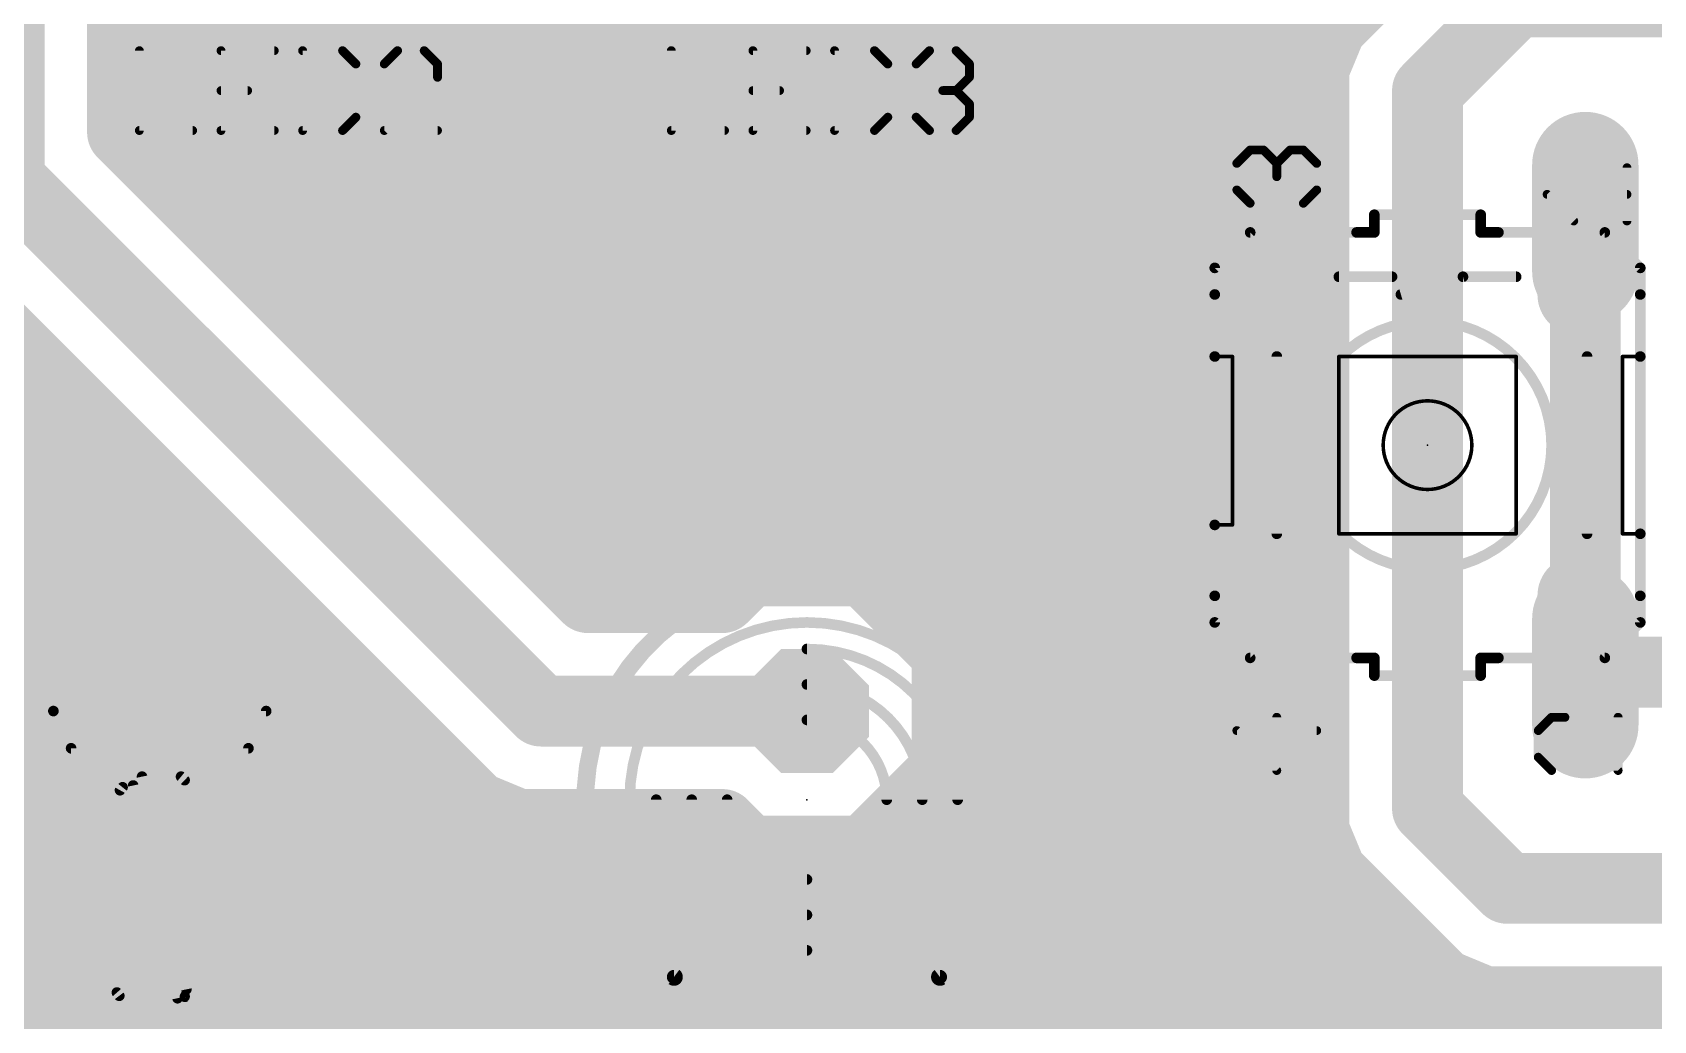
# Model space of a CAD drawing. Extents: x -9 to 115, y -5 to 71.
# Drawn here: x 15.57 to 38.8, y 10.8 to 24.96 of the extents above; entities that cross this region are included whole.
import ezdxf

# ---------------------------------------------------------------- set-up
doc = ezdxf.new("R2010")
doc.units = 0
for name, color, linetype in [('16', 132, 'CONTINUOUS'), ('17', 110, 'CONTINUOUS'), ('21', 253, 'CONTINUOUS'), ('23', 53, 'CONTINUOUS'), ('25', 253, 'CONTINUOUS'), ('51', 253, 'CONTINUOUS')]:
    doc.layers.add(name, color=color, linetype=linetype)

# ---------------------------------------------------------------- blocks, each defined once
blk = doc.blocks.new('OCTAGONP')
at = {"const_width": 0.5}
blk.add_lwpolyline([(-0.25, -0.1036), (-0.25, 0.1036), (-0.1036, 0.25), (0.1036, 0.25), (0.25, 0.1036), (0.25, -0.1036), (0.1036, -0.25), (-0.1036, -0.25), (-0.25, -0.1036), (-0.25, 0.1036)], dxfattribs=at)
blk = doc.blocks.new('LONGP100')
at = {"const_width": 1}
blk.add_lwpolyline([(-0.5, 0), (0.5, 0)], dxfattribs=at)
at = {"const_width": 0.5}
for points in [[(-0.5, 0.25, 1), (-0.5, -0.25)], [(0.5, -0.25, 1), (0.5, 0.25)]]:
    blk.add_lwpolyline(points, format="xyb", dxfattribs=at)

msp = doc.modelspace()

# ---------------------------------------------------------------- linework, layer by layer
at = {"layer": '16', "const_width": 1.016}
for points in [[(15.24, 22.86), (15.24, 35.56)], [(16.8656, 23.5333), (16.8656, 34.2401)], [(30.48, 26.67), (33.2994, 23.8506)], [(34.6392, 25.5081), (34.1819, 25.0508)], [(16.8656, 25.4), (34.5311, 25.4)], [(36.83, 25.4), (35.56, 24.13)], [(42.0037, 25.4), (36.83, 25.4)], [(34.1819, 25.0508), (33.9344, 24.4534)], [(16.8656, 24.384), (33.9344, 24.384)], [(33.9344, 24.4534), (33.9344, 13.5196)], [(35.56, 24.13), (35.56, 13.843)], [(33.2994, 23.8506), (33.2994, 22.3012)], [(23.5333, 16.8656), (16.8656, 23.5333)], [(17.0309, 23.368), (33.9344, 23.368)], [(22.86, 15.24), (15.24, 22.86)], [(18.0469, 22.352), (33.9344, 22.352)], [(33.2994, 22.3012), (33.2994, 15.7988)], [(37.8206, 15.7988), (37.8206, 22.3012)], [(13.8619, 21.9392), (21.9392, 13.8619)], [(19.0629, 21.336), (33.9344, 21.336)], [(5.334, 20.32), (15.4811, 20.32)], [(20.0789, 20.32), (33.9344, 20.32)], [(5.334, 19.304), (16.4971, 19.304)], [(21.0949, 19.304), (33.9344, 19.304)], [(5.334, 18.288), (17.513, 18.288)], [(22.1109, 18.288), (33.9344, 18.288)], [(5.334, 17.272), (18.5291, 17.272)], [(23.1269, 17.272), (33.9344, 17.272)], [(25.8388, 17.2466), (25.4578, 16.8656)], [(27.5012, 17.2466), (25.8388, 17.2466)], [(28.6766, 16.0712), (27.5012, 17.2466)], [(25.4578, 16.8656), (23.5333, 16.8656)], [(5.334, 16.256), (19.545, 16.256)], [(28.4918, 16.256), (33.9344, 16.256)], [(28.6766, 14.4088), (28.6766, 16.0712)], [(30.2006, 12.7), (33.2994, 15.7988)], [(37.8206, 15.7988), (42.6212, 15.7988)], [(5.334, 15.24), (20.5611, 15.24)], [(26.67, 15.24), (22.86, 15.24)], [(28.6766, 15.24), (33.9344, 15.24)], [(27.5012, 13.2334), (28.6766, 14.4088)], [(5.334, 14.224), (21.577, 14.224)], [(28.4918, 14.224), (33.9344, 14.224)], [(21.9392, 13.8619), (22.5366, 13.6144)], [(35.56, 13.843), (36.703, 12.7)], [(22.5366, 13.6144), (25.4578, 13.6144)], [(25.4578, 13.6144), (25.8388, 13.2334)], [(33.9344, 13.5196), (34.1819, 12.9222)], [(5.334, 13.208), (34.0635, 13.208)], [(25.8388, 13.2334), (27.5012, 13.2334)], [(34.1819, 12.9222), (35.3249, 11.7792)], [(12.7, 12.6746), (26.6446, 12.6746)], [(26.6446, 12.6746), (26.67, 12.7)], [(26.67, 12.7), (30.2006, 12.7)], [(36.703, 12.7), (41.275, 12.7)], [(5.334, 12.192), (34.9121, 12.192)], [(35.3249, 11.7792), (35.7822, 11.3219)], [(5.334, 11.176), (36.1344, 11.176)], [(35.7822, 11.3219), (36.3796, 11.0744)], [(36.3796, 11.0744), (39.6437, 11.0744)]]:
    msp.add_lwpolyline(points, dxfattribs=at)
at = {"layer": '16', "const_width": 0.508}
for points in [[(16.8656, 25.654, 1), (16.8656, 25.146)], [(34.5311, 25.146, 1), (34.5311, 25.654)], [(36.83, 25.654, 1), (36.83, 25.146)], [(34.4165, 24.9536, 1), (33.9472, 25.148)], [(34.0023, 25.2304, 1), (34.3615, 24.8712)], [(16.8656, 24.638, 1), (16.8656, 24.13)], [(34.1884, 24.4534, 1), (33.6804, 24.4534)], [(33.9344, 24.13, 1), (33.9344, 24.638)], [(33.6997, 24.5506, 1), (34.1691, 24.3561)], [(35.814, 24.13, 1), (35.306, 24.13)], [(35.3804, 24.3096, 1), (35.7396, 23.9504)], [(33.5534, 23.8506, 1), (33.0454, 23.8506)], [(33.1198, 23.671, 1), (33.479, 24.0302)], [(17.0452, 23.713, 1), (16.686, 23.3537)], [(16.6116, 23.5333, 1), (17.1196, 23.5333)], [(17.0309, 23.622, 1), (17.0309, 23.114)], [(33.9344, 23.114, 1), (33.9344, 23.622)], [(15.4196, 23.0396, 1), (15.0604, 22.6804)], [(14.986, 22.86, 1), (15.494, 22.86)], [(18.0469, 22.606, 1), (18.0469, 22.098)], [(33.5534, 22.3012, 1), (33.0454, 22.3012)], [(33.9344, 22.098, 1), (33.9344, 22.606)], [(38.0746, 22.3012, 1), (37.5666, 22.3012)], [(33.0454, 22.3012, 1), (33.5534, 22.3012)], [(19.0629, 21.59, 1), (19.0629, 21.082)], [(33.9344, 21.082, 1), (33.9344, 21.59)], [(15.4811, 20.066, 1), (15.4811, 20.574)], [(20.0789, 20.574, 1), (20.0789, 20.066)], [(33.9344, 20.066, 1), (33.9344, 20.574)], [(16.4971, 19.05, 1), (16.4971, 19.558)], [(21.0949, 19.558, 1), (21.0949, 19.05)], [(33.9344, 19.05, 1), (33.9344, 19.558)], [(17.513, 18.034, 1), (17.513, 18.542)], [(22.1109, 18.542, 1), (22.1109, 18.034)], [(33.9344, 18.034, 1), (33.9344, 18.542)], [(18.5291, 17.018, 1), (18.5291, 17.526)], [(23.1269, 17.526, 1), (23.1269, 17.018)], [(25.8388, 17.5006, 1), (25.8388, 16.9926)], [(26.0184, 17.067, 1), (25.6592, 17.4262)], [(27.6808, 17.4262, 1), (27.3216, 17.067)], [(27.5012, 16.9926, 1), (27.5012, 17.5006)], [(33.9344, 17.018, 1), (33.9344, 17.526)], [(23.5333, 17.1196, 1), (23.5333, 16.6116)], [(23.3537, 16.686, 1), (23.713, 17.0452)], [(25.2782, 17.0452, 1), (25.6374, 16.686)], [(25.4578, 16.6116, 1), (25.4578, 17.1196)], [(19.545, 16.002, 1), (19.545, 16.51)], [(28.4918, 16.51, 1), (28.4918, 16.002)], [(33.9344, 16.002, 1), (33.9344, 16.51)], [(28.9306, 16.0712, 1), (28.4226, 16.0712)], [(28.497, 15.8916, 1), (28.8562, 16.2508)], [(33.479, 15.6192, 1), (33.1198, 15.9784)], [(37.8206, 16.0528, 1), (37.8206, 15.5448)], [(33.0454, 15.7988, 1), (33.5534, 15.7988)], [(37.5666, 15.7988, 1), (38.0746, 15.7988)], [(20.5611, 14.986, 1), (20.5611, 15.494)], [(22.86, 15.494, 1), (22.86, 14.986)], [(22.6804, 15.0604, 1), (23.0396, 15.4196)], [(26.67, 14.986, 1), (26.67, 15.494)], [(28.6766, 15.494, 1), (28.6766, 14.986)], [(33.9344, 14.986, 1), (33.9344, 15.494)], [(28.8562, 14.2292, 1), (28.497, 14.5884)], [(21.577, 13.97, 1), (21.577, 14.478)], [(28.4918, 14.478, 1), (28.4918, 13.97)], [(28.4226, 14.4088, 1), (28.9306, 14.4088)], [(33.9344, 13.97, 1), (33.9344, 14.478)], [(22.0364, 14.0965, 1), (21.842, 13.6272)], [(21.7596, 13.6823, 1), (22.1188, 14.0415)], [(35.7396, 14.0226, 1), (35.3804, 13.6634)], [(22.5366, 13.8684, 1), (22.5366, 13.3604)], [(22.4394, 13.3797, 1), (22.6338, 13.8491)], [(25.6374, 13.794, 1), (25.2782, 13.4348)], [(25.4578, 13.3604, 1), (25.4578, 13.8684)], [(34.1691, 13.6168, 1), (33.6997, 13.4224)], [(35.306, 13.843, 1), (35.814, 13.843)], [(25.8388, 13.4874, 1), (25.8388, 12.9794)], [(27.5012, 12.9794, 1), (27.5012, 13.4874)], [(33.6804, 13.5196, 1), (34.1884, 13.5196)], [(34.0635, 12.954, 1), (34.0635, 13.462)], [(25.6592, 13.0538, 1), (26.0184, 13.413)], [(27.3216, 13.413, 1), (27.6808, 13.0538)], [(34.3615, 13.1018, 1), (34.0023, 12.7426)], [(33.9472, 12.825, 1), (34.4165, 13.0194)], [(26.465, 12.8542, 1), (26.8242, 12.495)], [(26.67, 12.954, 1), (26.67, 12.446)], [(26.8496, 12.5204, 1), (26.4904, 12.8796)], [(26.6446, 12.4206, 1), (26.6446, 12.9286)], [(30.021, 12.8796, 1), (30.3802, 12.5204)], [(30.2006, 12.446, 1), (30.2006, 12.954)], [(36.703, 12.954, 1), (36.703, 12.446)], [(36.5234, 12.5204, 1), (36.8826, 12.8796)], [(34.9121, 11.938, 1), (34.9121, 12.446)], [(35.5045, 11.9588, 1), (35.1453, 11.5996)], [(35.1453, 11.5996, 1), (35.5045, 11.9588)], [(35.8794, 11.5565, 1), (35.685, 11.0872)], [(35.6026, 11.1423, 1), (35.9618, 11.5015)], [(36.1344, 10.922, 1), (36.1344, 11.43)], [(36.3796, 11.3284, 1), (36.3796, 10.8204)], [(36.2824, 10.8397, 1), (36.4768, 11.3091)]]:
    msp.add_lwpolyline(points, format="xyb", dxfattribs=at)
at = {"layer": '21'}
for points, const_width in [([(36.322, 22.352), (34.798, 22.352)], 0.1524), ([(34.798, 22.098), (34.798, 22.352)], 0.1524), ([(36.322, 22.352), (36.322, 22.098)], 0.1524), ([(34.798, 22.098), (34.544, 22.098)], 0.1524), ([(36.322, 22.098), (36.576, 22.098)], 0.1524), ([(32.512, 21.209), (32.512, 20.32)], 0.1524), ([(38.608, 20.32), (38.608, 21.209)], 0.1524), ([(32.512, 20.32), (32.512, 17.907)], 0.1524), ([(32.766, 20.32), (32.512, 20.32)], 0.0508), ([(32.766, 17.907), (32.766, 20.32)], 0.0508), ([(38.608, 20.32), (38.354, 20.32)], 0.0508), ([(38.354, 17.78), (38.354, 20.32)], 0.0508), ([(38.608, 17.78), (38.608, 20.32)], 0.1524), ([(32.512, 17.907), (32.512, 16.891)], 0.1524), ([(32.766, 17.907), (32.512, 17.907)], 0.0508), ([(38.354, 17.78), (38.608, 17.78)], 0.0508), ([(38.608, 16.891), (38.608, 17.78)], 0.1524), ([(34.798, 16.002), (34.544, 16.002)], 0.1524), ([(34.798, 15.748), (34.798, 16.002)], 0.1524), ([(36.322, 16.002), (36.322, 15.748)], 0.1524), ([(36.322, 16.002), (36.576, 16.002)], 0.1524), ([(34.798, 15.748), (36.322, 15.748)], 0.1524), ([(13.335, 15.24), (15.875, 15.24)], 0.1524), ([(15.875, 15.24), (15.875, 5.08)], 0.1524), ([(15.875, 15.24), (18.923, 15.24)], 0.1524), ([(18.923, 5.08), (18.923, 15.24)], 0.1524), ([(16.129, 10.6426), (16.129, 14.7066)], 0.1524), ([(16.129, 14.7066), (18.669, 14.7066)], 0.1524), ([(18.669, 10.6426), (18.669, 14.7066)], 0.1524), ([(17.018, 14.1732), (17.653, 11.1252)], 0.1524), ([(17.145, 14.3002), (17.78, 11.2522)], 0.1524), ([(24.765, 11.43), (28.575, 11.43)], 0.2032)]:
    msp.add_lwpolyline(points, dxfattribs=dict(at, const_width=const_width))
for points, const_width in [([(34.798, 22.3901, 1), (34.798, 22.3139)], 0.0762), ([(34.8361, 22.352, 1), (34.7599, 22.352)], 0.0762), ([(36.3601, 22.352, 1), (36.2839, 22.352)], 0.0762), ([(36.322, 22.3139, 1), (36.322, 22.3901)], 0.0762), ([(34.544, 22.1361, 1), (34.544, 22.0599)], 0.0762), ([(34.7599, 22.098, 1), (34.8361, 22.098)], 0.0762), ([(34.798, 22.0599, 1), (34.798, 22.1361)], 0.0762), ([(36.322, 22.1361, 1), (36.322, 22.0599)], 0.0762), ([(36.2839, 22.098, 1), (36.3601, 22.098)], 0.0762), ([(36.576, 22.0599, 1), (36.576, 22.1361)], 0.0762), ([(32.5501, 21.209, 1), (32.4739, 21.209)], 0.0762), ([(38.6461, 21.209, 1), (38.5699, 21.209)], 0.0762), ([(35.56, 17.272, 1), (35.56, 20.828, 1), (35.56, 17.272)], 0.1524), ([(32.5501, 20.32, 1), (32.4739, 20.32)], 0.0762), ([(32.4739, 20.32, 1), (32.5501, 20.32)], 0.0762), ([(32.512, 20.3327, 1), (32.512, 20.3073)], 0.0254), ([(32.7787, 20.32, 1), (32.7533, 20.32)], 0.0254), ([(32.766, 20.3073, 1), (32.766, 20.3327)], 0.0254), ([(38.354, 20.3327, 1), (38.354, 20.3073)], 0.0254), ([(38.3667, 20.32, 1), (38.3413, 20.32)], 0.0254), ([(38.6461, 20.32, 1), (38.5699, 20.32)], 0.0762), ([(38.5699, 20.32, 1), (38.6461, 20.32)], 0.0762), ([(38.608, 20.3073, 1), (38.608, 20.3327)], 0.0254), ([(35.56, 18.796, 1), (35.56, 19.304, 1), (35.56, 18.796)], 0.1524), ([(32.5501, 17.907, 1), (32.4739, 17.907)], 0.0762), ([(32.4739, 17.907, 1), (32.5501, 17.907)], 0.0762), ([(32.512, 17.9197, 1), (32.512, 17.8943)], 0.0254), ([(32.7533, 17.907, 1), (32.7787, 17.907)], 0.0254), ([(32.766, 17.8943, 1), (32.766, 17.9197)], 0.0254), ([(38.354, 17.7927, 1), (38.354, 17.7673)], 0.0254), ([(38.3413, 17.78, 1), (38.3667, 17.78)], 0.0254), ([(38.6461, 17.78, 1), (38.5699, 17.78)], 0.0762), ([(38.5699, 17.78, 1), (38.6461, 17.78)], 0.0762), ([(38.608, 17.7673, 1), (38.608, 17.7927)], 0.0254), ([(28.575, 11.43, 3), (24.765, 11.43)], 0.254), ([(32.4739, 16.891, 1), (32.5501, 16.891)], 0.0762), ([(38.5699, 16.891, 1), (38.6461, 16.891)], 0.0762), ([(26.67, 11.43, 1), (26.67, 16.51, 1), (26.67, 11.43)], 0.1524), ([(34.544, 16.0401, 1), (34.544, 15.9639)], 0.0762), ([(34.8361, 16.002, 1), (34.7599, 16.002)], 0.0762), ([(34.798, 15.9639, 1), (34.798, 16.0401)], 0.0762), ([(36.3601, 16.002, 1), (36.2839, 16.002)], 0.0762), ([(36.322, 16.0401, 1), (36.322, 15.9639)], 0.0762), ([(36.576, 15.9639, 1), (36.576, 16.0401)], 0.0762), ([(34.798, 15.7861, 1), (34.798, 15.7099)], 0.0762), ([(36.322, 15.7099, 1), (36.322, 15.7861)], 0.0762), ([(28.321, 13.97, 0.4142), (26.67, 15.621)], 0.1524), ([(26.67, 15.6591, 1), (26.67, 15.5829)], 0.0762), ([(34.7599, 15.748, 1), (34.8361, 15.748)], 0.0762), ([(36.2839, 15.748, 1), (36.3601, 15.748)], 0.0762), ([(15.9131, 15.24, 1), (15.8369, 15.24)], 0.0762), ([(15.875, 15.2781, 1), (15.875, 15.2019)], 0.0762), ([(15.875, 15.2019, 1), (15.875, 15.2781)], 0.0762), ([(18.9611, 15.24, 1), (18.8849, 15.24)], 0.0762), ([(18.923, 15.2019, 1), (18.923, 15.2781)], 0.0762), ([(27.813, 13.97, 0.4142), (26.67, 15.113)], 0.1524), ([(26.67, 15.1511, 1), (26.67, 15.0749)], 0.0762), ([(16.1671, 14.7066, 1), (16.0909, 14.7066)], 0.0762), ([(16.129, 14.7447, 1), (16.129, 14.6685)], 0.0762), ([(18.7071, 14.7066, 1), (18.6309, 14.7066)], 0.0762), ([(18.669, 14.6685, 1), (18.669, 14.7447)], 0.0762), ([(17.7546, 14.2494, 0.4889), (16.8297, 14.1057)], 0.1524), ([(16.8656, 14.1478, 0.342), (16.8188, 11.16)], 0.1524), ([(16.8954, 14.124, 1), (16.8358, 14.1716)], 0.0762), ([(17.0553, 14.181, 1), (16.9807, 14.1654)], 0.0762), ([(17.1823, 14.308, 1), (17.1077, 14.2924)], 0.0762), ([(17.7588, 11.1458, 0.4664), (17.7038, 14.3002)], 0.1524), ([(17.7278, 14.3298, 1), (17.6798, 14.2706)], 0.0762), ([(17.7285, 14.2217, 1), (17.7807, 14.2771)], 0.0762), ([(16.7964, 14.1242, 1), (16.863, 14.0872)], 0.0762), ([(27.7749, 13.97, 1), (27.8511, 13.97)], 0.0762), ([(28.2829, 13.97, 1), (28.3591, 13.97)], 0.0762), ([(24.7269, 11.3792, 1), (24.8031, 11.4808)], 0.127), ([(24.765, 11.4808, 1), (24.765, 11.3792)], 0.1016), ([(28.5369, 11.4808, 1), (28.6131, 11.3792)], 0.127), ([(28.575, 11.3792, 1), (28.575, 11.4808)], 0.1016), ([(16.7849, 11.2064, 0.4171), (17.7545, 11.1507)], 0.1524), ([(16.8135, 11.2316, 1), (16.7563, 11.1812)], 0.0762), ([(16.7883, 11.1371, 1), (16.8493, 11.1829)], 0.0762), ([(17.6157, 11.1174, 1), (17.6903, 11.133)], 0.0762), ([(17.7338, 11.1746, 1), (17.7838, 11.117)], 0.0762), ([(17.78, 11.1224, 1), (17.729, 11.179)], 0.0762), ([(17.7427, 11.2444, 1), (17.8173, 11.26)], 0.0762)]:
    msp.add_lwpolyline(points, format="xyb", dxfattribs=dict(at, const_width=const_width))
at = {"layer": '23'}
for p in [(35.56, 19.05), (26.67, 13.97)]:
    msp.add_point(p, dxfattribs=at)
at = {"layer": '25', "const_width": 0.127}
for points in [[(17.1069, 24.7025), (17.1069, 23.5585)], [(19.0389, 24.7025), (18.2763, 24.7025)], [(18.2763, 24.7025), (18.2763, 23.5585)], [(19.4457, 24.7025), (19.4457, 23.5585)], [(20.0177, 24.7025), (19.4457, 24.7025)], [(20.2083, 24.5118), (20.0177, 24.7025)], [(20.8058, 24.7025), (20.6151, 24.5118)], [(21.1871, 24.7025), (20.8058, 24.7025)], [(21.3777, 24.5118), (21.1871, 24.7025)], [(24.7269, 24.7025), (24.7269, 23.5585)], [(26.6589, 24.7025), (25.8963, 24.7025)], [(25.8963, 24.7025), (25.8963, 23.5585)], [(27.0657, 24.7025), (27.0657, 23.5585)], [(27.6377, 24.7025), (27.0657, 24.7025)], [(27.8283, 24.5118), (27.6377, 24.7025)], [(28.2351, 24.5118), (28.4258, 24.7025)], [(28.4258, 24.7025), (28.8071, 24.7025)], [(28.8071, 24.7025), (28.9977, 24.5118)], [(20.2083, 23.7492), (20.2083, 24.5118)], [(21.3777, 24.3212), (21.3777, 24.5118)], [(27.8283, 23.7492), (27.8283, 24.5118)], [(28.9977, 24.5118), (28.9977, 24.3212)], [(18.2763, 24.1305), (18.6576, 24.1305)], [(20.6151, 23.5585), (21.3777, 24.3212)], [(25.8963, 24.1305), (26.2776, 24.1305)], [(28.8071, 24.1305), (28.6164, 24.1305)], [(28.9977, 24.3212), (28.8071, 24.1305)], [(28.8071, 24.1305), (28.9977, 23.9398)], [(28.9977, 23.9398), (28.9977, 23.7492)], [(20.0177, 23.5585), (20.2083, 23.7492)], [(27.6377, 23.5585), (27.8283, 23.7492)], [(28.4258, 23.5585), (28.2351, 23.7492)], [(28.9977, 23.7492), (28.8071, 23.5585)], [(17.1069, 23.5585), (17.8696, 23.5585)], [(18.2763, 23.5585), (19.0389, 23.5585)], [(19.4457, 23.5585), (20.0177, 23.5585)], [(21.3777, 23.5585), (20.6151, 23.5585)], [(24.7269, 23.5585), (25.4896, 23.5585)], [(25.8963, 23.5585), (26.6589, 23.5585)], [(27.0657, 23.5585), (27.6377, 23.5585)], [(28.8071, 23.5585), (28.4258, 23.5585)]]:
    msp.add_lwpolyline(points, dxfattribs=at)
at = {"layer": '25', "const_width": 0.0635}
for points in [[(17.1386, 24.7025, 1), (17.0752, 24.7025)], [(18.308, 24.7025, 1), (18.2445, 24.7025)], [(18.2763, 24.7342, 1), (18.2763, 24.6707)], [(19.0389, 24.6707, 1), (19.0389, 24.7342)], [(19.4774, 24.7025, 1), (19.4139, 24.7025)], [(19.4457, 24.7342, 1), (19.4457, 24.6707)], [(20.0401, 24.7249, 1), (19.9952, 24.68)], [(20.0177, 24.6707, 1), (20.0177, 24.7342)], [(20.8058, 24.7342, 1), (20.8058, 24.6707)], [(20.8282, 24.68, 1), (20.7833, 24.7249)], [(21.2095, 24.7249, 1), (21.1646, 24.68)], [(21.1871, 24.6707, 1), (21.1871, 24.7342)], [(24.7586, 24.7025, 1), (24.6952, 24.7025)], [(25.8963, 24.7342, 1), (25.8963, 24.6707)], [(25.928, 24.7025, 1), (25.8645, 24.7025)], [(26.6589, 24.6707, 1), (26.6589, 24.7342)], [(27.0974, 24.7025, 1), (27.0339, 24.7025)], [(27.0657, 24.7342, 1), (27.0657, 24.6707)], [(27.6601, 24.7249, 1), (27.6152, 24.68)], [(27.6377, 24.6707, 1), (27.6377, 24.7342)], [(28.4258, 24.7342, 1), (28.4258, 24.6707)], [(28.4482, 24.68, 1), (28.4033, 24.7249)], [(28.8295, 24.7249, 1), (28.7846, 24.68)], [(28.8071, 24.6707, 1), (28.8071, 24.7342)], [(20.2401, 24.5118, 1), (20.1766, 24.5118)], [(20.1859, 24.4894, 1), (20.2308, 24.5343)], [(20.5926, 24.5343, 1), (20.6375, 24.4894)], [(21.4095, 24.5118, 1), (21.346, 24.5118)], [(21.3553, 24.4894, 1), (21.4002, 24.5343)], [(27.8601, 24.5118, 1), (27.7966, 24.5118)], [(27.8059, 24.4894, 1), (27.8508, 24.5343)], [(28.2126, 24.5343, 1), (28.2575, 24.4894)], [(29.0295, 24.5118, 1), (28.966, 24.5118)], [(28.9753, 24.4894, 1), (29.0202, 24.5343)], [(18.2763, 24.1622, 1), (18.2763, 24.0987)], [(18.6576, 24.0987, 1), (18.6576, 24.1622)], [(21.346, 24.3212, 1), (21.4095, 24.3212)], [(21.4002, 24.2987, 1), (21.3553, 24.3436)], [(25.8963, 24.1622, 1), (25.8963, 24.0987)], [(26.2776, 24.0987, 1), (26.2776, 24.1622)], [(28.6164, 24.1622, 1), (28.6164, 24.0987)], [(28.8295, 24.1529, 1), (28.7846, 24.108)], [(28.7846, 24.1529, 1), (28.8295, 24.108)], [(28.8071, 24.0987, 1), (28.8071, 24.1622)], [(28.966, 24.3212, 1), (29.0295, 24.3212)], [(29.0202, 24.2987, 1), (28.9753, 24.3436)], [(29.0295, 23.9398, 1), (28.966, 23.9398)], [(28.9753, 23.9174, 1), (29.0202, 23.9623)], [(20.1766, 23.7492, 1), (20.2401, 23.7492)], [(20.2308, 23.7267, 1), (20.1859, 23.7716)], [(27.7966, 23.7492, 1), (27.8601, 23.7492)], [(27.8508, 23.7267, 1), (27.8059, 23.7716)], [(28.2575, 23.7716, 1), (28.2126, 23.7267)], [(28.966, 23.7492, 1), (29.0295, 23.7492)], [(29.0202, 23.7267, 1), (28.9753, 23.7716)], [(17.1069, 23.5903, 1), (17.1069, 23.5268)], [(17.0752, 23.5585, 1), (17.1386, 23.5585)], [(17.8696, 23.5268, 1), (17.8696, 23.5903)], [(18.2445, 23.5585, 1), (18.308, 23.5585)], [(18.2763, 23.5903, 1), (18.2763, 23.5268)], [(19.0389, 23.5268, 1), (19.0389, 23.5903)], [(19.4457, 23.5903, 1), (19.4457, 23.5268)], [(19.4139, 23.5585, 1), (19.4774, 23.5585)], [(19.9952, 23.581, 1), (20.0401, 23.536)], [(20.0177, 23.5268, 1), (20.0177, 23.5903)], [(20.5926, 23.581, 1), (20.6375, 23.536)], [(20.6151, 23.5903, 1), (20.6151, 23.5268)], [(21.3777, 23.5268, 1), (21.3777, 23.5903)], [(24.7269, 23.5903, 1), (24.7269, 23.5268)], [(24.6952, 23.5585, 1), (24.7586, 23.5585)], [(25.4896, 23.5268, 1), (25.4896, 23.5903)], [(25.8963, 23.5903, 1), (25.8963, 23.5268)], [(25.8645, 23.5585, 1), (25.928, 23.5585)], [(26.6589, 23.5268, 1), (26.6589, 23.5903)], [(27.0339, 23.5585, 1), (27.0974, 23.5585)], [(27.0657, 23.5903, 1), (27.0657, 23.5268)], [(27.6152, 23.581, 1), (27.6601, 23.536)], [(27.6377, 23.5268, 1), (27.6377, 23.5903)], [(28.4258, 23.5903, 1), (28.4258, 23.5268)], [(28.4033, 23.536, 1), (28.4482, 23.581)], [(28.7846, 23.581, 1), (28.8295, 23.536)], [(28.8071, 23.5268, 1), (28.8071, 23.5903)]]:
    msp.add_lwpolyline(points, format="xyb", dxfattribs=at)
at = {"layer": '51'}
for points, const_width in [([(32.8285, 23.0881), (33.0192, 23.2788)], 0.127), ([(33.0192, 23.2788), (33.2099, 23.2788)], 0.127), ([(33.2099, 23.2788), (33.4005, 23.0881)], 0.127), ([(33.4005, 23.0881), (33.5912, 23.2788)], 0.127), ([(33.5912, 23.2788), (33.7818, 23.2788)], 0.127), ([(33.7818, 23.2788), (33.9725, 23.0881)], 0.127), ([(32.8285, 22.7068), (32.8285, 23.0881)], 0.127), ([(33.4005, 23.0881), (33.4005, 22.8974)], 0.127), ([(33.9725, 23.0881), (33.9725, 22.7068)], 0.127), ([(38.4175, 22.2621), (38.4175, 23.0248)], 0.127), ([(33.0192, 22.5161), (32.8285, 22.7068)], 0.127), ([(33.9725, 22.7068), (33.7818, 22.5161)], 0.127), ([(37.6549, 22.2621), (37.2735, 22.6434)], 0.127), ([(37.2735, 22.6434), (38.4175, 22.6434)], 0.127), ([(32.512, 21.59), (33.02, 22.098)], 0.1524), ([(33.02, 22.098), (34.544, 22.098)], 0.1524), ([(38.1, 22.098), (36.576, 22.098)], 0.1524), ([(38.608, 21.59), (38.1, 22.098)], 0.1524), ([(32.512, 21.59), (32.512, 21.209)], 0.1524), ([(38.608, 21.59), (38.608, 21.209)], 0.1524), ([(35.052, 21.463), (34.29, 21.463)], 0.1524), ([(36.068, 21.463), (35.179, 21.209)], 0.1524), ([(36.83, 21.463), (36.068, 21.463)], 0.1524), ([(33.401, 20.32), (33.401, 17.78)], 0.1524), ([(36.83, 20.32), (34.29, 20.32)], 0.0508), ([(34.29, 17.78), (34.29, 20.32)], 0.0508), ([(36.83, 20.32), (36.83, 17.78)], 0.0508), ([(37.846, 17.78), (37.846, 20.32)], 0.1524), ([(34.29, 17.78), (36.83, 17.78)], 0.0508), ([(32.512, 16.51), (32.512, 16.891)], 0.1524), ([(38.608, 16.51), (38.608, 16.891)], 0.1524), ([(32.512, 16.51), (33.02, 16.002)], 0.1524), ([(38.1, 16.002), (38.608, 16.51)], 0.1524), ([(33.02, 16.002), (34.544, 16.002)], 0.1524), ([(36.576, 16.002), (38.1, 16.002)], 0.1524), ([(33.4005, 14.3881), (33.4005, 15.1508)], 0.127), ([(37.3372, 15.1508), (37.1465, 14.9601)], 0.127), ([(37.5279, 15.1508), (37.3372, 15.1508)], 0.127), ([(38.2905, 14.3881), (37.5279, 15.1508)], 0.127), ([(38.2905, 15.1508), (38.2905, 14.3881)], 0.127), ([(33.9725, 14.9601), (32.8285, 14.9601)], 0.127), ([(32.8285, 14.9601), (33.4005, 14.3881)], 0.127), ([(37.1465, 14.9601), (37.1465, 14.5788)], 0.127), ([(37.1465, 14.5788), (37.3372, 14.3881)], 0.127)]:
    msp.add_lwpolyline(points, dxfattribs=dict(at, const_width=const_width))
for points, const_width in [([(33.0192, 23.3105, 1), (33.0192, 23.247)], 0.0635), ([(33.0416, 23.2563, 1), (32.9967, 23.3012)], 0.0635), ([(33.2323, 23.3012, 1), (33.1874, 23.2563)], 0.0635), ([(33.2099, 23.247, 1), (33.2099, 23.3105)], 0.0635), ([(33.5912, 23.3105, 1), (33.5912, 23.247)], 0.0635), ([(33.6136, 23.2563, 1), (33.5687, 23.3012)], 0.0635), ([(33.8043, 23.3012, 1), (33.7594, 23.2563)], 0.0635), ([(33.7818, 23.247, 1), (33.7818, 23.3105)], 0.0635), ([(32.8603, 23.0881, 1), (32.7968, 23.0881)], 0.0635), ([(32.8061, 23.1105, 1), (32.851, 23.0656)], 0.0635), ([(33.4323, 23.0881, 1), (33.3688, 23.0881)], 0.0635), ([(33.3781, 23.1105, 1), (33.423, 23.0656)], 0.0635), ([(33.3781, 23.0656, 1), (33.423, 23.1105)], 0.0635), ([(34.0043, 23.0881, 1), (33.9408, 23.0881)], 0.0635), ([(33.95, 23.0656, 1), (33.995, 23.1105)], 0.0635), ([(38.4493, 23.0248, 1), (38.3858, 23.0248)], 0.0635), ([(32.851, 22.7292, 1), (32.8061, 22.6843)], 0.0635), ([(33.3688, 22.8974, 1), (33.4323, 22.8974)], 0.0635), ([(33.995, 22.6843, 1), (33.95, 22.7292)], 0.0635), ([(32.7968, 22.7068, 1), (32.8603, 22.7068)], 0.0635), ([(32.9967, 22.4937, 1), (33.0416, 22.5386)], 0.0635), ([(33.7594, 22.5386, 1), (33.8043, 22.4937)], 0.0635), ([(33.9408, 22.7068, 1), (34.0043, 22.7068)], 0.0635), ([(37.2735, 22.6752, 1), (37.2735, 22.6117)], 0.0635), ([(37.296, 22.6659, 1), (37.2511, 22.621)], 0.0635), ([(38.4175, 22.6117, 1), (38.4175, 22.6752)], 0.0635), ([(37.6324, 22.2397, 1), (37.6773, 22.2846)], 0.0635), ([(33.02, 22.1361, 1), (33.02, 22.0599)], 0.0762), ([(33.0469, 22.0711, 1), (32.9931, 22.1249)], 0.0762), ([(34.544, 22.0599, 1), (34.544, 22.1361)], 0.0762), ([(36.576, 22.1361, 1), (36.576, 22.0599)], 0.0762), ([(38.1269, 22.1249, 1), (38.0731, 22.0711)], 0.0762), ([(38.1, 22.0599, 1), (38.1, 22.1361)], 0.0762), ([(38.3858, 22.2621, 1), (38.4493, 22.2621)], 0.0635), ([(32.5501, 21.59, 1), (32.4739, 21.59)], 0.0762), ([(32.4851, 21.6169, 1), (32.5389, 21.5631)], 0.0762), ([(33.401, 20.701, 1), (33.401, 21.717, 1), (33.401, 20.701)], 0.1524), ([(37.719, 20.701, 1), (37.719, 21.717, 1), (37.719, 20.701)], 0.1524), ([(38.6461, 21.59, 1), (38.5699, 21.59)], 0.0762), ([(38.5811, 21.5631, 1), (38.6349, 21.6169)], 0.0762), ([(34.29, 21.5011, 1), (34.29, 21.4249)], 0.0762), ([(35.052, 21.4249, 1), (35.052, 21.5011)], 0.0762), ([(36.068, 21.5011, 1), (36.068, 21.4249)], 0.0762), ([(36.0785, 21.4264, 1), (36.0575, 21.4996)], 0.0762), ([(36.83, 21.4249, 1), (36.83, 21.5011)], 0.0762), ([(32.4739, 21.209, 1), (32.5501, 21.209)], 0.0762), ([(35.1685, 21.2456, 1), (35.1895, 21.1724)], 0.0762), ([(38.5699, 21.209, 1), (38.6461, 21.209)], 0.0762), ([(33.4391, 20.32, 1), (33.3629, 20.32)], 0.0762), ([(34.29, 20.3327, 1), (34.29, 20.3073)], 0.0254), ([(34.3027, 20.32, 1), (34.2773, 20.32)], 0.0254), ([(36.8427, 20.32, 1), (36.8173, 20.32)], 0.0254), ([(36.83, 20.3073, 1), (36.83, 20.3327)], 0.0254), ([(37.8841, 20.32, 1), (37.8079, 20.32)], 0.0762), ([(35.56, 18.415, 1), (35.56, 19.685, 1), (35.56, 18.415)], 0.0508), ([(33.3629, 17.78, 1), (33.4391, 17.78)], 0.0762), ([(34.29, 17.7927, 1), (34.29, 17.7673)], 0.0254), ([(34.2773, 17.78, 1), (34.3027, 17.78)], 0.0254), ([(36.8173, 17.78, 1), (36.8427, 17.78)], 0.0254), ([(36.83, 17.7673, 1), (36.83, 17.7927)], 0.0254), ([(37.8079, 17.78, 1), (37.8841, 17.78)], 0.0762), ([(33.528, 16.383, 1), (33.528, 17.399, 1), (33.528, 16.383)], 0.1524), ([(37.719, 16.383, 1), (37.719, 17.399, 1), (37.719, 16.383)], 0.1524), ([(32.5501, 16.891, 1), (32.4739, 16.891)], 0.0762), ([(38.6461, 16.891, 1), (38.5699, 16.891)], 0.0762), ([(32.4739, 16.51, 1), (32.5501, 16.51)], 0.0762), ([(32.5389, 16.5369, 1), (32.4851, 16.4831)], 0.0762), ([(38.5699, 16.51, 1), (38.6461, 16.51)], 0.0762), ([(38.6349, 16.4831, 1), (38.5811, 16.5369)], 0.0762), ([(28.829, 13.97, 0.4142), (26.67, 16.129)], 0.1524), ([(26.67, 16.1671, 1), (26.67, 16.0909)], 0.0762), ([(33.02, 16.0401, 1), (33.02, 15.9639)], 0.0762), ([(32.9931, 15.9751, 1), (33.0469, 16.0289)], 0.0762), ([(34.544, 15.9639, 1), (34.544, 16.0401)], 0.0762), ([(36.576, 16.0401, 1), (36.576, 15.9639)], 0.0762), ([(38.0731, 16.0289, 1), (38.1269, 15.9751)], 0.0762), ([(38.1, 15.9639, 1), (38.1, 16.0401)], 0.0762), ([(33.4323, 15.1508, 1), (33.3688, 15.1508)], 0.0635), ([(37.3372, 15.1825, 1), (37.3372, 15.119)], 0.0635), ([(37.3596, 15.1283, 1), (37.3147, 15.1732)], 0.0635), ([(37.5503, 15.1732, 1), (37.5054, 15.1283)], 0.0635), ([(37.5279, 15.119, 1), (37.5279, 15.1825)], 0.0635), ([(38.3223, 15.1508, 1), (38.2587, 15.1508)], 0.0635), ([(32.8285, 14.9918, 1), (32.8285, 14.9283)], 0.0635), ([(32.851, 14.9825, 1), (32.8061, 14.9376)], 0.0635), ([(33.9725, 14.9283, 1), (33.9725, 14.9918)], 0.0635), ([(37.1783, 14.9601, 1), (37.1148, 14.9601)], 0.0635), ([(37.1241, 14.9825, 1), (37.169, 14.9376)], 0.0635), ([(37.169, 14.6012, 1), (37.1241, 14.5563)], 0.0635), ([(33.3688, 14.3881, 1), (33.4323, 14.3881)], 0.0635), ([(33.3781, 14.3657, 1), (33.423, 14.4106)], 0.0635), ([(37.1148, 14.5788, 1), (37.1783, 14.5788)], 0.0635), ([(37.3147, 14.3657, 1), (37.3596, 14.4106)], 0.0635), ([(38.2587, 14.3881, 1), (38.3223, 14.3881)], 0.0635), ([(38.268, 14.3657, 1), (38.313, 14.4106)], 0.0635), ([(24.511, 13.97, 0.4142), (26.67, 11.811)], 0.1524), ([(24.5491, 13.97, 1), (24.4729, 13.97)], 0.0762), ([(25.019, 13.97, 0.4142), (26.67, 12.319)], 0.1524), ([(25.0571, 13.97, 1), (24.9809, 13.97)], 0.0762), ([(25.527, 13.97, 0.4142), (26.67, 12.827)], 0.1524), ([(25.5651, 13.97, 1), (25.4889, 13.97)], 0.0762), ([(28.7909, 13.97, 1), (28.8671, 13.97)], 0.0762), ([(26.67, 12.7889, 1), (26.67, 12.8651)], 0.0762), ([(26.67, 12.2809, 1), (26.67, 12.3571)], 0.0762), ([(26.67, 11.7729, 1), (26.67, 11.8491)], 0.0762)]:
    msp.add_lwpolyline(points, format="xyb", dxfattribs=dict(at, const_width=const_width))

# ---------------------------------------------------------------- block references
at = {"layer": '17', "rotation": 270}
for name, p, xscale, yscale in [('LONGP100', (33.2994, 22.3012), 1.524, 1.524), ('LONGP100', (33.2994, 22.3012), 1.524, 1.524), ('LONGP100', (37.8206, 22.3012), 1.524, 1.524), ('LONGP100', (37.8206, 22.3012), 1.524, 1.524), ('LONGP100', (33.2994, 15.7988), 1.524, 1.524), ('LONGP100', (33.2994, 15.7988), 1.524, 1.524), ('LONGP100', (37.8206, 15.7988), 1.524, 1.524), ('LONGP100', (37.8206, 15.7988), 1.524, 1.524), ('OCTAGONP', (26.67, 15.24), 1.778, 1.778), ('OCTAGONP', (26.67, 15.24), 1.778, 1.778), ('OCTAGONP', (26.67, 12.7), 1.778, 1.778), ('OCTAGONP', (26.67, 12.7), 1.778, 1.778)]:
    msp.add_blockref(name, p, dxfattribs=dict(at, xscale=xscale, yscale=yscale))

doc.saveas('drawing.dxf')
